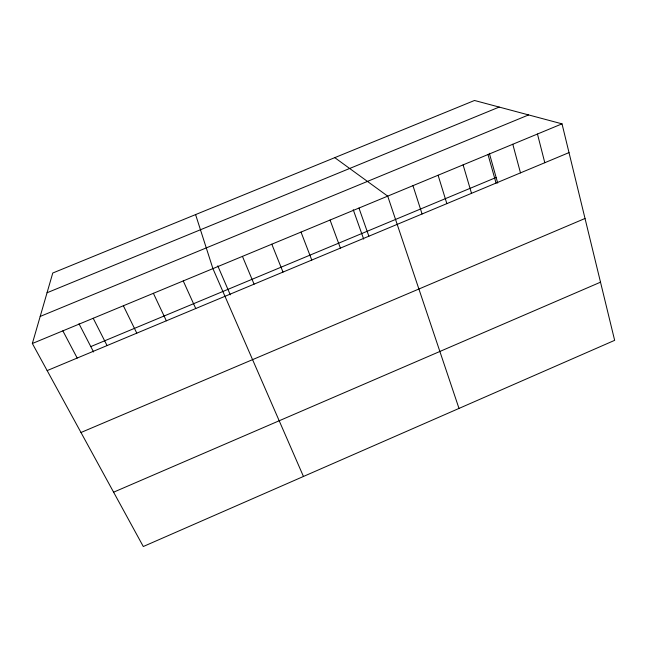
<?xml version="1.0" encoding="UTF-8"?>
<svg xmlns="http://www.w3.org/2000/svg" width="647" height="647" viewBox="0 0 647 647"><rect width="100%" height="100%" fill="white"/><g stroke="black" fill="none" stroke-linecap="round" stroke-linejoin="round"><path stroke-width="0.97" d="M32.35 343.508L52.763 273.018L474.502 100.479L562.017 123.844L614.65 340.338L143.294 546.521L32.35 343.508L562.017 123.844M113.605 492.189L600.513 282.181M80.98 432.503L585.025 218.476M90.798 346.59L496.136 177.48M47.15 370.602L569.012 152.603M40.195 316.432L528.607 114.923M47.053 292.759L499.193 107.07M334.774 157.65L387.707 196.138L458.998 408.419M62.856 330.86L77.195 358.05M79.015 323.791L93.572 351.968M93.2 318.275L107.07 345.571M123.375 305.756L136.792 333.156M153.388 293.309L166.344 320.807M183.238 280.935L195.742 308.53M303.451 476.459L212.92 268.626L195.588 214.586M217.772 265.877L230.3 294.838M242.447 256.382L254.069 284.162M271.813 244.202L282.998 272.08M301.017 232.087L311.773 260.062M330.067 220.037L340.395 248.1M353.238 209.701L363.679 239.115M358.964 208.059L368.871 236.212M412.956 185.665L422.079 213.979M438.092 175.24L446.851 203.635M463.106 164.864L471.509 193.332M489.334 153.266L497.721 183.117M488.008 154.536L496.055 183.085M512.796 144.257L520.479 172.878M537.463 134.026L544.798 162.72"/></g></svg>
